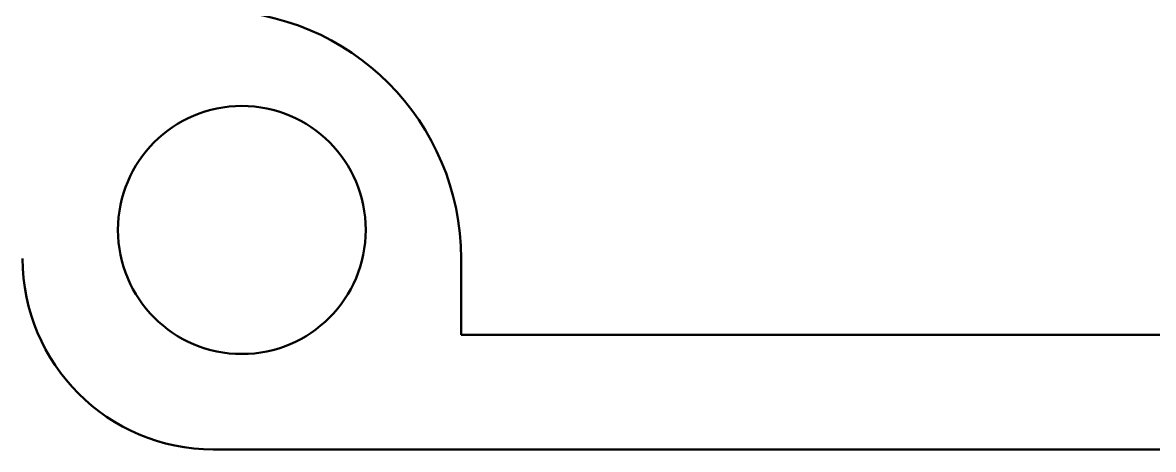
# Model space of a CAD drawing. Header units: millimetres. Extents: x -106 to 841, y -50 to 594.
# Drawn here: x 228.33 to 257.99, y 287.52 to 298.7 of the extents above; entities that cross this region are included whole.
import ezdxf

# ---------------------------------------------------------------- set-up
doc = ezdxf.new("R2010")
doc.units = ezdxf.units.MM
doc.layers.add('Visible (ISO)', color=7, linetype='Continuous', lineweight=50)

msp = doc.modelspace()

# ---------------------------------------------------------------- linework, layer by layer
at = {"layer": 'Visible (ISO)'}
for p, q in [((239.831, 290.518), (239.831, 292.518)), ((260.331, 290.518), (239.831, 290.518)), ((233.331, 287.518), (263.331, 287.518))]:
    msp.add_line(p, q, dxfattribs=at)
msp.add_circle((234.081, 293.268), 3.25, dxfattribs=at)
for radius, start, end in [(6.5, 0, 90), (5, 180, 270)]:
    msp.add_arc((233.331, 292.518), radius, start, end, dxfattribs=at)

doc.saveas('drawing.dxf')
